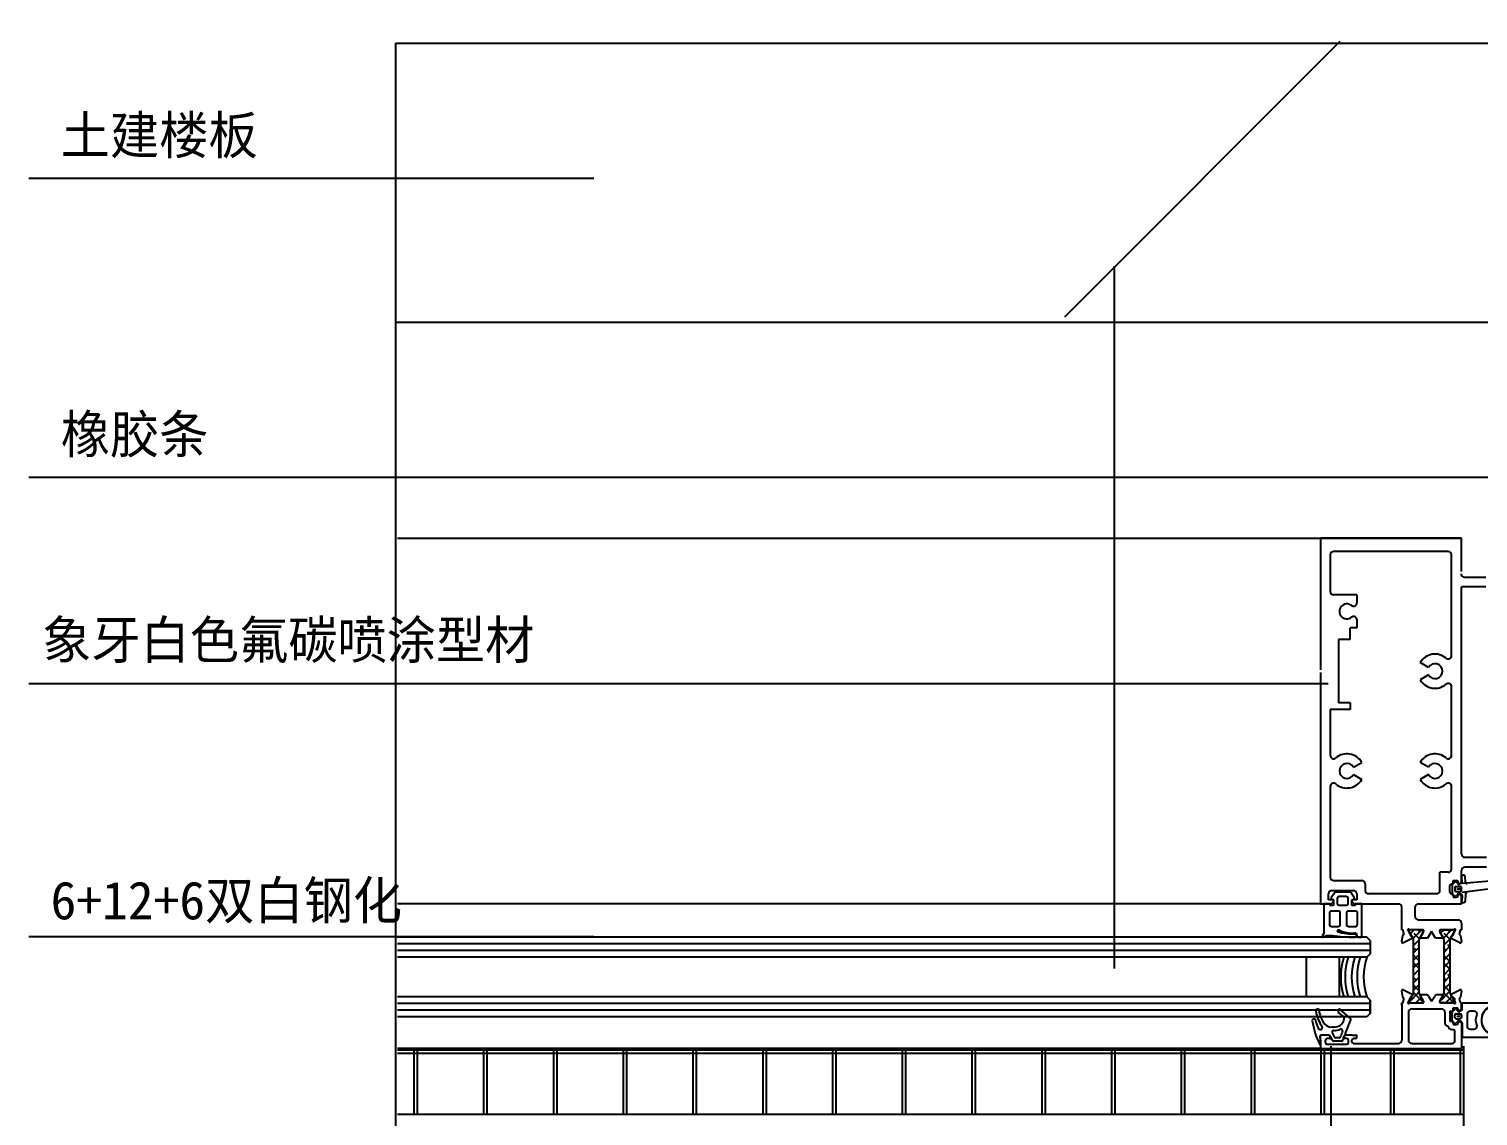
# Model space of a CAD drawing. Header units: metres. Extents: x 2568 to 3552, y 893 to 2293.
# Drawn here: x 2568.4 to 3004.6, y 1966.2 to 2293.3 of the extents above; entities that cross this region are included whole.
import ezdxf

# ---------------------------------------------------------------- set-up
doc = ezdxf.new("R2010")
doc.units = ezdxf.units.M
for name, color, linetype in [('1', 1, 'Continuous'), ('10', 1, 'Continuous'), ('3', 5, 'Continuous'), ('ASSI', 1, 'Continuous'), ('GOMMA', 3, 'Continuous'), ('GROSSA', 4, 'Continuous'), ('型材', 1, 'Continuous'), ('填充', 1, 'Continuous'), ('胶条', 6, 'Continuous'), ('隔热条', 3, 'Continuous')]:
    doc.layers.add(name, color=color, linetype=linetype)

# ---------------------------------------------------------------- blocks, each defined once
blk = doc.blocks.new('14')
blk.add_line((6720.41, -286.02), (6720.41, -284.07))
blk.add_arc((6735.07, -284.47), 0.5, 149.98, 175.34)
blk.add_arc((6735.07, -284.47), 0.5, 149.98, 175.34)
at = {"layer": '10'}
blk.add_line((6720.61, -290.11), (6720.61, -294.47), dxfattribs=at)
at = {"layer": '10', "color": 6}
blk.add_line((6730.28, -294.47), (6730.16, -294.47), dxfattribs=at)
at = {"layer": '3', "color": 6, "linetype": 'Continuous'}
for centre, radius, start, end in [((6728.28, -289.24), 3.61, 150.11, 209.89), ((6731.07, -289.27), 4.69, 126.04, 233.96), ((6730.73, -289.27), 4.34, 131.21, 228.86), ((6728.24, -284.72), 0.77, 275.95, 57.9), ((6731.97, -289.24), 2.7, 92.55, 267.45), ((6728.25, -293.82), 0.77, 302.1, 84.05)]:
    blk.add_arc(centre, radius, start, end, dxfattribs=at)
at = {"layer": 'GOMMA', "color": 6}
for p, q in [((6720.61, -286.02), (6720.61, -284.07)), ((6720.61, -284.07), (6728.64, -284.07)), ((6730.16, -285.07), (6727.87, -286)), ((6730.16, -283.94), (6730.16, -285.07)), ((6734.17, -283.94), (6730.16, -283.94)), ((6734.46, -284), (6734.17, -283.94)), ((6734.46, -284), (6734.17, -283.94)), ((6734.46, -284), (6734.46, -284)), ((6734.46, -284), (6734.46, -284)), ((6734.46, -284), (6734.46, -284)), ((6734.46, -284), (6734.46, -284)), ((6734.49, -286.02), (6734.58, -284.43)), ((6734.69, -287.71), (6734.69, -288.42)), ((6734.71, -286.38), (6735.31, -286.68)), ((6735.98, -286.23), (6736.19, -286.01)), ((6736.48, -285.89), (6736.56, -285.89)), ((6736.69, -288.42), (6736.69, -287.71)), ((6736.84, -286.01), (6737.37, -286.55)), ((6737.49, -289.3), (6737.49, -286.83)), ((6734.71, -289.76), (6735.31, -289.46)), ((6736.29, -288.82), (6735.09, -288.82)), ((6736.13, -288.07), (6735.13, -288.07)), ((6735.98, -289.91), (6736.19, -290.12)), ((6736.48, -290.24), (6736.56, -290.24)), ((6736.84, -290.12), (6737.37, -289.59)), ((6726.38, -294.47), (6720.61, -294.47)), ((6730.28, -294.47), (6734.49, -294.47))]:
    blk.add_line(p, q, dxfattribs=at)
at = {"layer": 'GOMMA'}
blk.add_line((6734.49, -290.11), (6734.49, -294.47), dxfattribs=at)
at = {"layer": 'GOMMA', "color": 6}
for points in [[(6725.14, -287.44, 0.41), (6724.24, -286.54), (6722.99, -286.54, 0.41), (6722.09, -287.44), (6722.09, -291.04, 0.41), (6722.99, -291.94), (6724.24, -291.94, 0.41), (6725.14, -291.04)], [(6731.85, -286.54), (6732.52, -286.54, -0.41), (6733.42, -287.44), (6733.42, -291.04, -0.41), (6732.52, -291.94), (6731.85, -291.94)]]:
    blk.add_lwpolyline(points, format="xyb", dxfattribs=at)
for points in [[(6728.66, -294.47), (6728.64, -294.47), (6726.38, -294.47)], [(6727.87, -292.54), (6730.16, -293.47), (6730.16, -294.47)]]:
    blk.add_lwpolyline(points, dxfattribs=at)
for centre, radius, start, end in [((6734.46, -284.2), 0.2, 352.16, 90), ((6734.89, -286.02), 0.4, 180, 243.43), ((6735.07, -284.47), 0.5, 149.98, 175.34), ((6735.09, -287.71), 0.4, 90, 180), ((6735.49, -286.22), 0.49, 248.5, 359.37), ((6736.48, -286.29), 0.4, 90, 135.38), ((6736.29, -287.71), 0.4, 0, 90), ((6736.56, -286.29), 0.4, 44.98, 90), ((6737.09, -286.83), 0.4, 0, 44.98), ((6734.89, -290.11), 0.4, 116.57, 180), ((6735.09, -288.42), 0.4, 180, 270), ((6735.49, -289.81), 0.4, 13.48, 116.57), ((6736.27, -289.63), 0.4, 193.48, 224.62), ((6736.48, -289.84), 0.4, 224.62, 270), ((6736.29, -288.42), 0.4, 270, 360), ((6736.56, -289.84), 0.4, 270, 315.02), ((6737.09, -289.3), 0.4, 315.02, 0)]:
    blk.add_arc(centre, radius, start, end, dxfattribs=at)
at = {"layer": '胶条'}
for p, q in [((6717.61, -289.3), (6717.61, -286.83)), ((6718.27, -286.01), (6717.73, -286.55)), ((6718.41, -288.42), (6718.41, -287.71)), ((6718.63, -285.89), (6718.55, -285.89)), ((6718.81, -287.31), (6720.01, -287.31)), ((6719.12, -286.23), (6718.91, -286.01)), ((6720.39, -286.38), (6719.79, -286.68)), ((6720.41, -287.71), (6720.41, -288.42)), ((6718.27, -290.12), (6717.73, -289.59)), ((6718.63, -290.24), (6718.55, -290.24)), ((6718.81, -288.82), (6720.01, -288.82)), ((6718.98, -288.07), (6719.98, -288.07)), ((6719.41, -287.91), (6719.41, -288.27)), ((6720.39, -289.76), (6719.79, -289.46))]:
    blk.add_line(p, q, dxfattribs=at)
for centre, start, end in [((6718.55, -286.29), 90, 135.02), ((6718.81, -287.71), 90, 180), ((6718.63, -286.29), 44.62, 90), ((6719.61, -286.32), 193.48, 296.57), ((6720.01, -287.71), 360, 90), ((6720.21, -286.02), 296.57, 0), ((6718.01, -289.3), 180, 224.98), ((6718.55, -289.84), 224.98, 270), ((6718.81, -288.42), 180, 270), ((6718.63, -289.84), 270, 315.38), ((6719.61, -289.81), 63.43, 166.52), ((6720.01, -288.42), 270, 360), ((6720.21, -290.11), 360, 63.43)]:
    blk.add_arc(centre, 0.4, start, end, dxfattribs=at)

msp = doc.modelspace()

# ---------------------------------------------------------------- hatches: boundary and pattern name
at = {"layer": '填充'}
h = msp.add_hatch(dxfattribs=at)
h.set_pattern_fill('AR-CONC', scale=10)
h.paths.add_polyline_path([(2681.32, 2293.27), (2680.22, 2209.33), (3006.38, 2205.06), (3006.38, 2289.01)])
h = msp.add_hatch(dxfattribs=at)
h.set_pattern_fill('ANSI31', scale=150)
h.paths.add_polyline_path([(2681.32, 2293.27), (2680.22, 2209.33), (3006.38, 2205.06), (3006.38, 2289.01)])
at = {"layer": '隔热条'}
h = msp.add_hatch(dxfattribs=at)
h.set_pattern_fill('ANSI38', scale=0.5)
h.paths.add_polyline_path([(2988.08, 2001.01), (2988.08, 2000.65, -0.41), (2987.68, 2000.25), (2984.28, 2000.25, -0.41), (2983.88, 2000.65), (2983.88, 2001.01), (2984.58, 2002.23), (2984.65, 2002.23, 0.58), (2984.81, 2002.54), (2984.78, 2002.58), (2984.92, 2002.81, 0.13), (2985.08, 2003.41), (2985.08, 2019.09, 0.13), (2984.92, 2019.69), (2984.78, 2019.92), (2984.81, 2019.96, 0.58), (2984.65, 2020.27), (2984.58, 2020.27), (2983.88, 2021.49), (2983.88, 2021.85, -0.41), (2984.27, 2022.25), (2987.69, 2022.25, -0.41), (2988.08, 2021.85), (2988.08, 2021.49), (2987.52, 2020.53), (2987.24, 2020.05, 0.09), (2987.21, 2019.99), (2987.04, 2019.69, 0.13), (2986.88, 2019.09), (2986.88, 2003.41, 0.13), (2987.04, 2002.81), (2987.21, 2002.51, 0.09), (2987.24, 2002.44), (2987.52, 2001.96)])
h = msp.add_hatch(dxfattribs=at)
h.set_pattern_fill('ANSI38', scale=0.5)
h.paths.add_polyline_path([(2994.32, 2019.09, 0.13), (2994.16, 2019.69), (2993.99, 2019.99, 0.09), (2993.96, 2020.05), (2993.67, 2020.53), (2993.12, 2021.49), (2993.12, 2021.85, -0.41), (2993.51, 2022.25), (2996.93, 2022.25, -0.41), (2997.32, 2021.85), (2997.32, 2021.49), (2996.62, 2020.27), (2996.55, 2020.27, 0.58), (2996.39, 2019.96), (2996.41, 2019.92), (2996.28, 2019.69, 0.13), (2996.12, 2019.09), (2996.12, 2003.41, 0.13), (2996.28, 2002.81), (2996.41, 2002.58), (2996.39, 2002.54, 0.58), (2996.55, 2002.23), (2996.62, 2002.23), (2997.32, 2001.01), (2997.32, 2000.65, -0.41), (2996.92, 2000.25), (2993.52, 2000.25, -0.41), (2993.12, 2000.65), (2993.12, 2001.01), (2993.67, 2001.96), (2993.96, 2002.44, 0.09), (2993.99, 2002.51), (2994.16, 2002.81, 0.13), (2994.32, 2003.41)])

# ---------------------------------------------------------------- linework, layer by layer
for p, q in [((2957.1, 2140.05), (2957.1, 2100.45)), ((2999.6, 2140.05), (2957.1, 2140.05)), ((2999.6, 2130.05), (2999.6, 2140.05)), ((2960.1, 2135.05), (2960.1, 2124.05)), ((2995.6, 2136.05), (2961.1, 2136.05)), ((2996.6, 2104.72), (2996.6, 2135.05)), ((2999.6, 2045.05), (2999.6, 2125.39)), ((3006.95, 2125.39), (2999.6, 2125.39)), ((3000.45, 2128.39), (3006.95, 2128.39)), ((2968.1, 2123.05), (2961.1, 2123.05)), ((2968.1, 2123.05), (2968.1, 2120.61)), ((2968.1, 2113.05), (2966.1, 2113.05)), ((2966.1, 2109.55), (2966.1, 2113.05)), ((2968.1, 2115.49), (2968.1, 2113.05)), ((2966.1, 2109.55), (2962.6, 2109.55)), ((2962.6, 2109.55), (2962.6, 2090.55)), ((2989.65, 2101.17), (2987.14, 2102.62)), ((2957.1, 2099.65), (2957.1, 2030.05)), ((2989.65, 2098.92), (2987.14, 2097.47)), ((2996.6, 2074.72), (2996.6, 2095.38)), ((2966.1, 2090.55), (2962.6, 2090.55)), ((2966.1, 2090.55), (2966.1, 2088.55)), ((2966.1, 2088.55), (2960.1, 2088.55)), ((2960.1, 2088.55), (2960.1, 2074.72)), ((2967.05, 2071.17), (2969.56, 2072.62)), ((2989.65, 2071.17), (2987.14, 2072.62)), ((2967.05, 2068.92), (2969.56, 2067.47)), ((2989.65, 2068.92), (2987.14, 2067.47)), ((2960.1, 2065.38), (2960.1, 2038.05)), ((2996.6, 2040.55), (2996.6, 2065.38)), ((3000.6, 2044.05), (3007.1, 2044.05)), ((2961.1, 2037.05), (2969.6, 2037.05)), ((2993.1, 2034.05), (2993.1, 2039.55)), ((2995.6, 2039.55), (2993.1, 2039.55)), ((2997.1, 2036.55), (2997.1, 2037.05)), ((2997.1, 2037.05), (2998.1, 2037.05)), ((2999.6, 2036.67), (2999.6, 2040.05)), ((2999.6, 2036.67), (2999.6, 2040.05)), ((3007.1, 2041.05), (3000.6, 2041.05)), ((2959.6, 2031.25), (2959.6, 2033.05)), ((2960.6, 2034.05), (2967.1, 2034.05)), ((2968.1, 2033.05), (2968.1, 2031.25)), ((2970.6, 2036.05), (2970.6, 2034.05)), ((2992.1, 2033.05), (2971.6, 2033.05)), ((2996.1, 2033.55), (2996.1, 2035.55)), ((2996.6, 2036.05), (2996.6, 2036.05)), ((2996.6, 2033.05), (2996.6, 2033.05)), ((2998.6, 2036.29), (2998.6, 2036.55)), ((2998.6, 2032.8), (2998.6, 2032.55)), ((2999.49, 2036.42), (2998.89, 2036.12)), ((2999.49, 2032.68), (2998.89, 2032.98)), ((2999.58, 2036.24), (2998.98, 2035.94)), ((2957.1, 2030.05), (2679.34, 2030.05)), ((2957.1, 2030.05), (2960.4, 2030.05)), ((2960.1, 2030.05), (2958.1, 2030.05)), ((2961.1, 2031.25), (2959.6, 2031.25)), ((2960.4, 2030.05), (2961.1, 2030.75)), ((2968.1, 2031.25), (2966.6, 2031.25)), ((2966.6, 2030.75), (2967.3, 2030.05)), ((2967.3, 2030.05), (2980.6, 2030.05)), ((2981.6, 2022.25), (2981.6, 2029.05)), ((2985.6, 2026.25), (2985.6, 2029.04)), ((2986.6, 2030.04), (2999.6, 2030.05)), ((2997.1, 2032.55), (2997.1, 2032.05)), ((2997.1, 2032.05), (2998.1, 2032.05)), ((2999.6, 2030.05), (2999.6, 2032.55)), ((2999.6, 2032.5), (2999.6, 2030.96)), ((2999.6, 2032.5), (2999.6, 2030.05)), ((2986.6, 2025.25), (2998.6, 2025.25)), ((2971.1, 2020.05), (2679.34, 2020.05)), ((2972.1, 2019.05), (2971.1, 2020.05)), ((2981.77, 2022.25), (2981.6, 2022.25)), ((2999.43, 2022.25), (2999.6, 2022.25)), ((2972.1, 2018.05), (2679.34, 2018.05)), ((2972.1, 2016.05), (2679.34, 2016.05)), ((2972.1, 2019.05), (2972.1, 2015.05)), ((2971.1, 2014.05), (2679.34, 2014.05)), ((2952.78, 2014.05), (2952.78, 2002.05)), ((2962.78, 2014.05), (2962.78, 2002.05)), ((2972.1, 2015.05), (2971.1, 2014.05)), ((2971.1, 2002.05), (2679.34, 2002.05)), ((2972.1, 2000.05), (2679.34, 2000.05)), ((2972.1, 1998.05), (2679.34, 1998.05)), ((2972.1, 2001.05), (2971.1, 2002.05)), ((2972.1, 2001.05), (2972.1, 1997.05)), ((2972.1, 1997.05), (2972.1, 2001.05)), ((2981.6, 2000.25), (2981.6, 1989.05)), ((2981.77, 2000.25), (2981.6, 2000.25)), ((2981.6, 1999.45), (2981.6, 2000.25)), ((2996.6, 2000.25), (2996.75, 2000.25)), ((2997.1, 1998.75), (2998.1, 1998.75)), ((2997.1, 1998.25), (2997.1, 1998.75)), ((2997.6, 2001.1), (2997.6, 2001.1)), ((2998.6, 1997.99), (2998.6, 1998.25)), ((2999.49, 1998.12), (2998.89, 1997.82)), ((2999.43, 2000.25), (2999.6, 2000.25)), ((2971.1, 1996.05), (2679.34, 1996.05)), ((2972.1, 1997.05), (2971.1, 1996.05)), ((2972.1, 1997.05), (2971.1, 1996.05)), ((2983.6, 1997.45), (2983.6, 1989.05)), ((2994.6, 1997.45), (2994.6, 1994.25)), ((2996.1, 1997.75), (2996.1, 1994.75)), ((2996.1, 1997.75), (2996.6, 1997.75)), ((2996.1, 1994.75), (2996.6, 1994.75)), ((2997.1, 1994.25), (2997.1, 1993.75)), ((2997.1, 1993.75), (2998.1, 1993.75)), ((2998.6, 1994.5), (2998.6, 1994.25)), ((2999.49, 1994.38), (2998.89, 1994.68)), ((2999.6, 1994.2), (2999.6, 1986.55)), ((2957.1, 1989.16), (2957.1, 1990.3)), ((2957.1, 1989.16), (2957.1, 1990.3)), ((2957.1, 1989.16), (2957.1, 1986.55)), ((2957.1, 1989.16), (2957.1, 1987.05)), ((2959.5, 1990.5), (2957.3, 1990.5)), ((2959.5, 1990.5), (2957.3, 1990.5)), ((2959.9, 1989.5), (2959.1, 1989.5)), ((2960.1, 1989.7), (2960.1, 1989.9)), ((2964.1, 1989.7), (2964.1, 1989.9)), ((2964.1, 1989.7), (2964.1, 1989.9)), ((2965.1, 1989.5), (2964.3, 1989.5)), ((2966.59, 1990.5), (2964.7, 1990.5)), ((2966.59, 1990.5), (2967.9, 1990.5)), ((2967.6, 1989.5), (2967.1, 1989.5)), ((2968.1, 1990), (2968.1, 1990.3)), ((2996.6, 1992.25), (2996.75, 1992.25)), ((2997.6, 1988.9), (2997.6, 1991.4)), ((2997.6, 1991.4), (2997.6, 1991.4)), ((2957.1, 1986.55), (2679.34, 1986.55)), ((2684.33, 1966.72), (2684.33, 1985.72)), ((2685.33, 1966.72), (2685.33, 1985.72)), ((2705.33, 1966.72), (2705.33, 1985.72)), ((2706.33, 1966.72), (2706.33, 1985.72)), ((2726.33, 1966.72), (2726.33, 1985.72)), ((2727.33, 1966.72), (2727.33, 1985.72)), ((2747.33, 1966.72), (2747.33, 1985.72)), ((2748.33, 1966.72), (2748.33, 1985.72)), ((2768.33, 1966.72), (2768.33, 1985.72)), ((2769.33, 1966.72), (2769.33, 1985.72)), ((2789.33, 1966.72), (2789.33, 1985.72)), ((2790.33, 1966.72), (2790.33, 1985.72)), ((2810.33, 1966.72), (2810.33, 1985.72)), ((2811.33, 1966.72), (2811.33, 1985.72)), ((2831.33, 1966.72), (2831.33, 1985.72)), ((2832.33, 1966.72), (2832.33, 1985.72)), ((2852.33, 1966.72), (2852.33, 1985.72)), ((2853.33, 1966.72), (2853.33, 1985.72)), ((2873.33, 1966.72), (2873.33, 1985.72)), ((2874.33, 1966.72), (2874.33, 1985.72)), ((2894.33, 1966.72), (2894.33, 1985.72)), ((2895.33, 1966.72), (2895.33, 1985.72)), ((2915.33, 1966.72), (2915.33, 1985.72)), ((2916.33, 1966.72), (2916.33, 1985.72)), ((2936.33, 1966.72), (2936.33, 1985.72)), ((2937.33, 1966.72), (2937.33, 1985.72)), ((2957.1, 1986.55), (2999.6, 1986.55)), ((2957.33, 1966.72), (2957.33, 1985.72)), ((2958.33, 1966.72), (2958.33, 1985.72)), ((2958.6, 1988.3), (2958.6, 1989)), ((2959.1, 1987.8), (2965.1, 1987.8)), ((2960.33, 1690.72), (2960.33, 1987.22)), ((2965.6, 1988.3), (2965.6, 1989)), ((2966.6, 1988.55), (2966.6, 1989)), ((2967.1, 1988.05), (2980.6, 1988.05)), ((2978.33, 1966.72), (2978.33, 1985.72)), ((2979.33, 1966.72), (2979.33, 1985.72)), ((2984.6, 1988.05), (2996.75, 1988.05)), ((2997.6, 1988.9), (2997.6, 1988.9)), ((2999.33, 1966.72), (2999.33, 1985.72)), ((3000.33, 1690.72), (3000.33, 1987.22))]:
    msp.add_line(p, q)
msp.add_lwpolyline([(2996.12, 2003.41, 0.13), (2996.28, 2002.81), (2997.32, 2001.01), (2997.32, 2000.65, -0.41), (2996.92, 2000.25), (2993.52, 2000.25, -0.41), (2993.12, 2000.65), (2993.12, 2001.01), (2994.16, 2002.81, 0.13), (2994.32, 2003.41), (2994.32, 2019.09, 0.13), (2994.16, 2019.69), (2993.12, 2021.49), (2993.12, 2021.85, -0.41), (2993.52, 2022.25), (2996.92, 2022.25, -0.41), (2997.32, 2021.85), (2997.32, 2021.49), (2996.28, 2019.69, 0.13), (2996.12, 2019.09)], format="xyb", close=True)
for centre, radius, start, end in [((2961.1, 2135.05), 1, 90, 180), ((2995.6, 2135.05), 1, 0, 90), ((2995.6, 2135.05), 1, 0, 90), ((3000.45, 2129.39), 1, 180, 270), ((2961.1, 2124.05), 1, 180, 270), ((2965.1, 2118.05), 2.25, 52.02, 307.98), ((2967.1, 2120.61), 1, 232.02, 0), ((2967.1, 2115.49), 1, 0, 127.98), ((2991.6, 2100.05), 5.15, 49.43, 150), ((2995.6, 2104.72), 1, 229.43, 0), ((2991.6, 2100.05), 2.25, 210, 150), ((2991.6, 2100.05), 5.15, 210, 310.57), ((2995.6, 2095.38), 1, 0, 130.57), ((2961.1, 2074.72), 1, 180, 310.57), ((2965.1, 2070.05), 5.15, 30, 130.57), ((2965.1, 2070.05), 2.25, 30, 330), ((2991.6, 2070.05), 5.15, 49.43, 150), ((2991.6, 2070.05), 2.25, 210, 150), ((2995.6, 2074.72), 1, 229.43, 0), ((2961.1, 2065.38), 1, 49.43, 180), ((2965.1, 2070.05), 5.15, 229.43, 330), ((2991.6, 2070.05), 5.15, 210, 310.57), ((2995.6, 2065.38), 1, 0, 130.57), ((3000.6, 2045.05), 1, 180, 270), ((2961.1, 2038.05), 1, 180, 270), ((2969.6, 2036.05), 1, 0, 90), ((2995.6, 2040.55), 1, 270, 0), ((2998.1, 2036.55), 0.5, 0, 90), ((3000.6, 2040.05), 1, 90, 180), ((2999.22, 2038.14), 0.5, 4.66, 30.02), ((2960.6, 2033.05), 1, 90, 180), ((2967.1, 2033.05), 1, 0, 90), ((2971.6, 2034.05), 1, 180, 270), ((2992.1, 2034.05), 1, 270, 0), ((2996.6, 2035.55), 0.5, 90, 180), ((2996.6, 2033.55), 0.5, 180, 270), ((2996.6, 2036.55), 0.5, 270, 0), ((2996.6, 2032.55), 0.5, 0, 90), ((2997.2, 2033.31), 0.4, 180, 224.98), ((2998.02, 2032.99), 0.4, 315.38, 346.52), ((2998.8, 2036.29), 0.4, 193.48, 296.57), ((2998.8, 2036.29), 0.2, 180, 296.57), ((2998.8, 2032.8), 0.2, 63.43, 180), ((2999.4, 2036.59), 0.2, 296.57, 0), ((2999.4, 2032.5), 0.2, 0, 63.43), ((2980.6, 2029.05), 1, 0, 90), ((2986.6, 2029.04), 1, 90.03, 180), ((2998.1, 2032.55), 0.5, 270, 0), ((2999.22, 2030.95), 0.5, 329.98, 355.34), ((2986.6, 2026.25), 1, 180, 270), ((2998.6, 2024.25), 1, 0, 90), ((2982.1, 2008.05), 18.87, 161.46, 198.54), ((2983.41, 2008.05), 18.87, 161.46, 198.54), ((2985.38, 2008.05), 18.87, 161.46, 198.54), ((2987.02, 2008.05), 18.87, 161.46, 198.54), ((2988.99, 2008.05), 18.87, 161.46, 198.54), ((2984.6, 1997.45), 1, 90, 180), ((2996.6, 1998.25), 0.5, 270, 0), ((2996.6, 1998.25), 0.5, 270, 0), ((2996.75, 2001.1), 0.85, 0, 90), ((2996.75, 2001.1), 0.85, 270, 360), ((2998.1, 1998.25), 0.5, 0, 90), ((2998.8, 1997.99), 0.2, 180, 296.57), ((2999.4, 1998.29), 0.2, 296.57, 0), ((2995.6, 1994.25), 1, 180, 270), ((2996.6, 1994.25), 0.5, 0, 90), ((2998.1, 1994.25), 0.5, 270, 0), ((2998.8, 1994.5), 0.2, 63.43, 180), ((2998.8, 1994.5), 0.2, 63.43, 180), ((2999.4, 1994.2), 0.2, 0, 63.43), ((2957.3, 1990.3), 0.2, 90, 180), ((2957.3, 1990.3), 0.2, 90, 180), ((2959.1, 1989), 0.5, 90, 180), ((2959.5, 1989.9), 0.6, 360, 90), ((2959.9, 1989.7), 0.2, 270, 360), ((2964.7, 1989.9), 0.6, 90, 180), ((2964.7, 1989.9), 0.6, 90, 180), ((2964.3, 1989.7), 0.2, 180, 270), ((2965.1, 1989), 0.5, 0, 90), ((2967.1, 1989), 0.5, 90, 180), ((2967.6, 1990), 0.5, 270, 0), ((2967.9, 1990.3), 0.2, 0, 90), ((2980.6, 1989.05), 1, 270, 0), ((2984.6, 1989.05), 1, 180, 270), ((2996.6, 1993.25), 1, 180, 270), ((2996.75, 1991.4), 0.85, 0, 90), ((2959.1, 1988.3), 0.5, 180, 270), ((2965.1, 1988.3), 0.5, 270, 0), ((2967.1, 1988.55), 0.5, 180, 270), ((2996.75, 1988.9), 0.85, 270, 0)]:
    msp.add_arc(centre, radius, start, end)
at = {"layer": '1'}
for p, q in [((2678.74, 2288.99), (2678.74, 1540.05)), ((2678.74, 2288.99), (3387.32, 2288.99)), ((2678.74, 2205.05), (3387.32, 2205.05)), ((2679.34, 2140.05), (2999.6, 2140.05)), ((2999.6, 2030.05), (2999.6, 2032.5)), ((3000.33, 1986.07), (2679.34, 1986.07)), ((3000.33, 1985.07), (2679.34, 1985.07)), ((3000.33, 1966.72), (2679.34, 1966.72))]:
    msp.add_line(p, q, dxfattribs=at)
msp.add_arc((2993.6, 1997.45), 1, 0, 90, dxfattribs=at)
at = {"layer": '10'}
for p, q in [((2738.42, 2248.29), (2568.37, 2248.29)), ((3021.6, 2158.29), (2568.37, 2158.29)), ((2959.41, 2096.2), (2568.37, 2096.2)), ((2738.42, 2020.15), (2568.37, 2020.15))]:
    msp.add_line(p, q, dxfattribs=at)
at = {"layer": 'ASSI'}
msp.add_line((2895.16, 2010.57, -0.7), (2895.16, 2221.87, -0.7), dxfattribs=at)
at = {"layer": 'GOMMA'}
for p, q in [((2960.1, 2029.56), (2960.1, 2030.05)), ((2960.57, 2031.39), (2961.1, 2031.25)), ((2966.6, 2031.25), (2967.13, 2031.39)), ((2966.6, 2029.56), (2966.6, 2031.25)), ((2967.6, 2029.56), (2966.6, 2029.56)), ((2967.6, 2030.05), (2967.6, 2029.56)), ((2969.6, 2030.05), (2967.6, 2030.05))]:
    msp.add_line(p, q, dxfattribs=at)
for centre, radius, start, end in [((2966.03, 2033.25), 0.3, 34.81, 90), ((2960.75, 2031.75), 0.4, 153.86, 243.44), ((2966.95, 2031.75), 0.4, 296.56, 26.14)]:
    msp.add_arc(centre, radius, start, end, dxfattribs=at)
at = {"layer": 'GROSSA'}
for p, q in [((2961.1, 2030.75), (2961.1, 2031.25)), ((2966.6, 2031.25), (2966.6, 2030.75))]:
    msp.add_line(p, q, dxfattribs=at)
at = {"layer": '型材'}
for p, q in [((2999.6, 2024.25), (2999.6, 2022.25)), ((2981.66, 2018.59), (2981.91, 2020.5)), ((2982.27, 2021.08), (2982.06, 2022.01)), ((2983.42, 2022.09), (2984.31, 2020.38)), ((2987.9, 2022.25), (2983.88, 2022.25)), ((2984.47, 2020.27), (2984.65, 2020.27)), ((2984.81, 2019.96), (2984.51, 2019.49)), ((2987.24, 2020.05), (2988.16, 2021.58)), ((2989.39, 2019.75), (2987.41, 2019.75)), ((2988.2, 2021.73), (2988.2, 2021.95)), ((2990.6, 2021.75), (2989.39, 2019.75)), ((2991.81, 2019.75), (2990.6, 2021.75)), ((2993.79, 2019.75), (2991.81, 2019.75)), ((2993, 2021.95), (2993, 2021.73)), ((2993.04, 2021.58), (2993.96, 2020.05)), ((2997.32, 2022.25), (2993.3, 2022.25)), ((2996.69, 2019.49), (2996.39, 2019.96)), ((2996.55, 2020.27), (2996.72, 2020.27)), ((2996.89, 2020.38), (2997.78, 2022.09)), ((2999.14, 2022.01), (2998.93, 2021.08)), ((2999.29, 2020.5), (2999.54, 2018.59)), ((2984.51, 2019.49), (2982.08, 2018.28)), ((2999.12, 2018.28), (2996.69, 2019.49)), ((2981.91, 2002), (2981.66, 2003.91)), ((2982.08, 2004.22), (2984.51, 2003.01)), ((2984.65, 2002.23), (2984.47, 2002.22)), ((2984.51, 2003.01), (2984.81, 2002.54)), ((2988.16, 2000.92), (2987.24, 2002.44)), ((2987.41, 2002.75), (2988.82, 2002.75)), ((2989.68, 2002.26), (2990.6, 2000.74)), ((2990.6, 2000.74), (2991.52, 2002.26)), ((2992.37, 2002.75), (2993.79, 2002.75)), ((2993.96, 2002.44), (2993.04, 2000.92)), ((2996.39, 2002.54), (2996.69, 2003.01)), ((2996.72, 2002.22), (2996.55, 2002.23)), ((2996.69, 2003.01), (2999.12, 2004.22)), ((2999.54, 2003.91), (2999.29, 2002)), ((2982.06, 2000.48), (2982.27, 2001.42)), ((2984.31, 2002.11), (2983.42, 2000.41)), ((2983.88, 2000.25), (2987.9, 2000.25)), ((2984.6, 1998.45), (2993.6, 1998.45)), ((2988.2, 2000.55), (2988.2, 2000.76)), ((2993, 2000.76), (2993, 2000.55)), ((2993.3, 2000.25), (2997.32, 2000.25)), ((2997.78, 2000.41), (2996.89, 2002.11)), ((2998.93, 2001.42), (2999.14, 2000.48))]:
    msp.add_line(p, q, dxfattribs=at)
for centre, radius, start, end in [((2981.77, 2021.95), 0.3, 12.48, 90), ((2982.21, 2020.46), 0.3, 112.92, 172.48), ((2981.97, 2021.01), 0.3, 292.92, 12.48), ((2983.63, 2022.21), 0.25, 8, 209.91), ((2984.48, 2020.47), 0.2, 207.48, 267.48), ((2984.64, 2020.07), 0.2, 327.48, 87.48), ((2987.41, 2019.95), 0.2, 148.92, 270), ((2987.9, 2021.95), 0.3, 0, 90), ((2987.9, 2021.73), 0.3, 328.92, 0), ((2993.3, 2021.95), 0.3, 90, 180), ((2993.3, 2021.73), 0.3, 180, 211.08), ((2993.79, 2019.95), 0.2, 269.98, 31.01), ((2996.56, 2020.07), 0.2, 92.52, 212.52), ((2996.71, 2020.47), 0.2, 272.52, 332.52), ((2997.56, 2022.21), 0.25, 330.09, 172), ((2999.22, 2021.01), 0.3, 167.52, 247.08), ((2998.99, 2020.46), 0.3, 7.52, 67.08), ((2999.43, 2021.95), 0.3, 90, 167.52), ((2981.95, 2018.55), 0.3, 172.48, 294.74), ((2999.24, 2018.55), 0.3, 245.26, 7.52), ((2981.95, 2003.94), 0.3, 65.26, 187.52), ((2984.48, 2002.02), 0.2, 92.52, 152.52), ((2984.64, 2002.43), 0.2, 272.52, 32.52), ((2987.41, 2002.55), 0.2, 90, 211.08), ((2988.82, 2001.75), 1, 31.08, 90), ((2992.37, 2001.75), 1, 90, 148.92), ((2993.79, 2002.55), 0.2, 328.92, 90), ((2996.56, 2002.43), 0.2, 147.48, 267.48), ((2996.71, 2002.02), 0.2, 27.48, 87.48), ((2999.24, 2003.94), 0.3, 352.48, 114.74), ((2981.77, 2000.55), 0.3, 270, 347.52), ((2982.21, 2002.04), 0.3, 187.52, 247.08), ((2981.97, 2001.48), 0.3, 347.52, 67.08), ((2983.63, 2000.28), 0.25, 150.09, 352), ((2987.9, 2000.55), 0.3, 270, 360), ((2987.9, 2000.76), 0.3, 360, 31.08), ((2993.3, 2000.76), 0.3, 148.92, 180), ((2993.3, 2000.55), 0.3, 180, 270), ((2997.56, 2000.28), 0.25, 188, 29.91), ((2999.22, 2001.48), 0.3, 112.92, 192.48), ((2998.99, 2002.04), 0.3, 292.92, 352.48), ((2999.43, 2000.55), 0.3, 192.48, 270)]:
    msp.add_arc(centre, radius, start, end, dxfattribs=at)
at = {"layer": '胶条'}
for p, q in [((2999.8, 2036.59), (2999.72, 2038.18)), ((2999.83, 2038.61), (3000.12, 2038.67)), ((2999.83, 2038.61), (2999.83, 2038.61)), ((2999.83, 2038.61), (2999.83, 2038.61)), ((3009.25, 2037.01), (2999.94, 2036.22)), ((3000.76, 2036.62), (3000.72, 2038.22)), ((2961.41, 2033.4), (2960.39, 2031.93)), ((2966.03, 2033.55), (2961.67, 2033.55)), ((2967.31, 2031.93), (2966.27, 2033.42)), ((2996.8, 2035.78), (2996.8, 2033.31)), ((2997.45, 2036.6), (2996.92, 2036.07)), ((2997.45, 2032.49), (2996.92, 2033.03)), ((2997.6, 2034.9), (2997.6, 2034.19)), ((2997.81, 2036.72), (2997.73, 2036.72)), ((2998, 2035.3), (2999.2, 2035.3)), ((2998, 2033.79), (2999.2, 2033.79)), ((2998.31, 2036.39), (2998.1, 2036.6)), ((2998.31, 2032.71), (2998.1, 2032.49)), ((2998.16, 2034.55), (2999.16, 2034.55)), ((2998.6, 2034.39), (2998.6, 2034.75)), ((2999.58, 2032.86), (2998.98, 2033.16)), ((2999.6, 2034.19), (2999.6, 2034.9)), ((2999.8, 2033.54), (3012.36, 2035.2)), ((3000.77, 2032.98), (3000.72, 2030.87)), ((2958.1, 2030.05), (2958.1, 2021.18)), ((2961.1, 2029.56), (2960.1, 2029.56)), ((2961.1, 2031.25), (2961.1, 2029.56)), ((2969.6, 2020.35), (2969.6, 2030.05)), ((2997.81, 2032.37), (2997.73, 2032.37)), ((2999.8, 2032.5), (2999.72, 2030.91)), ((2999.83, 2030.48), (3000.12, 2030.42)), ((2999.83, 2030.48), (2999.83, 2030.48)), ((2999.83, 2030.48), (2999.83, 2030.48)), ((2958.1, 2021.18), (2957.62, 2020.35)), ((2957.88, 2020.06), (2958.99, 2020.55)), ((2958.99, 2020.55), (2960.61, 2020.55)), ((2968.1, 2020.65), (2968.1, 2020.35)), ((2968.4, 2020.05), (2969.3, 2020.05)), ((2962.68, 1998.23), (2962.55, 1998.08)), ((2966.09, 1995.7), (2963.11, 1998.26)), ((2963.93, 1996.24), (2962.61, 1997.37)), ((2998.31, 1994.41), (2998.1, 1994.19)), ((2956.94, 1990.06), (2957.17, 1988.08)), ((2959.71, 1990.46), (2957.44, 1990.56)), ((2959.81, 1990.46), (2959.71, 1990.46)), ((2959.99, 1990.35), (2960.65, 1989.03)), ((2961.33, 1992.96), (2960.56, 1992.96)), ((2960.66, 1991.24), (2961.27, 1990.03)), ((2962.72, 1989.75), (2961.72, 1989.75)), ((2963.44, 1988.75), (2961.1, 1988.75))]:
    msp.add_line(p, q, dxfattribs=at)
for points in [[(2962.8, 2029.55, -0.41), (2962.3, 2030.05), (2962.3, 2031.75, -0.38), (2962.8, 2032.35), (2964.9, 2032.35, -0.38), (2965.4, 2031.75), (2965.4, 2030.05, -0.41), (2964.9, 2029.55)], [(2960.41, 2023.16, -0.41), (2959.91, 2023.66), (2959.91, 2027.4, -0.38), (2960.41, 2028), (2962.51, 2028, -0.38), (2963.01, 2027.4), (2963.01, 2023.66, -0.41), (2962.51, 2023.16)], [(2965.57, 2023.16, -0.41), (2965.07, 2023.66), (2965.07, 2027.4, -0.38), (2965.57, 2028), (2967.67, 2028, -0.38), (2968.17, 2027.4), (2968.17, 2023.66, -0.41), (2967.67, 2023.16)]]:
    msp.add_lwpolyline(points, format="xyb", close=True, dxfattribs=at)
for centre, radius, start, end in [((2999.83, 2038.41), 0.2, 90, 187.84), ((3000.22, 2038.18), 0.5, 4.66, 101.54), ((2961.67, 2033.25), 0.3, 90, 150), ((2997.2, 2035.78), 0.4, 135.02, 180), ((2997.73, 2036.32), 0.4, 90, 135.02), ((2998, 2034.9), 0.4, 90, 180), ((2998, 2034.19), 0.4, 180, 270), ((2997.81, 2036.32), 0.4, 44.62, 90), ((2998.02, 2036.11), 0.4, 13.48, 44.62), ((2998.8, 2032.8), 0.4, 63.43, 166.52), ((2999.2, 2034.9), 0.4, 0, 90), ((2999.2, 2034.19), 0.4, 270, 0), ((2999.4, 2036.59), 0.4, 296.57, 0), ((2999.4, 2032.5), 0.4, 0, 63.43), ((3001.26, 2036.64), 0.5, 181.55, 275.59), ((3001.27, 2032.96), 0.5, 98.29, 178.45), ((2997.73, 2032.77), 0.4, 224.98, 270), ((2997.81, 2032.77), 0.4, 270, 315.38), ((2999.83, 2030.68), 0.2, 172.16, 270), ((3000.22, 2030.91), 0.5, 258.46, 355.34), ((2957.8, 2020.25), 0.2, 150.53, 293.48), ((2966.96, 2059.93), 39.89, 260.83, 270.87), ((2962.39, 2021.88), 0.2, 141.62, 252), ((2962.62, 2021.69), 0.5, 57.09, 141.62), ((2966.6, 2034.7), 13.69, 251.81, 274.15), ((2966.85, 2030.48), 9.26, 244.68, 274.01), ((2967.5, 2020.65), 0.6, 0, 90), ((2967.58, 2020.54), 0.5, 267.83, 89.13), ((2968.4, 2020.35), 0.3, 180, 270), ((2969.3, 2020.35), 0.3, 270, 0), ((2956.21, 1997.96), 0.5, 8.14, 188.14), ((2966.24, 1999.39), 10.63, 188.14, 213.69), ((2966.24, 1999.39), 9.63, 188.14, 211.19), ((2962.93, 1997.75), 0.5, 139.4, 229.4), ((2962.91, 1998.04), 0.3, 49.4, 139.4), ((2997.2, 1997.48), 0.4, 135.02, 180), ((2998.02, 1997.81), 0.4, 13.48, 44.62), ((2955.14, 1994.96), 0.5, 8.14, 188.14), ((2979.78, 1998.89), 25.45, 189.05, 205.42), ((2965.39, 1997.09), 9.97, 191.28, 205.7), ((2957.05, 1992.92), 0.67, 192.88, 59.64), ((2960.56, 1995.96), 3, 211.19, 270), ((2961.33, 1995.96), 3, 270, 343.46), ((3021.04, 1970.68), 60.02, 155.97, 162.13), ((2963.28, 1995.48), 1, 343.74, 49.4), ((2943.34, 2001.3), 21.77, 343.46, 343.74), ((2965.77, 1995.32), 0.5, 335.97, 49.4), ((2957.44, 1990.06), 0.5, 90, 180), ((2959.81, 1990.26), 0.2, 26.57, 90), ((2961.11, 1991.47), 0.5, 87.15, 206.57), ((2961.33, 1995.96), 4, 267.15, 296.02), ((2961.72, 1990.25), 0.5, 206.57, 270), ((2962.72, 1990.25), 0.5, 270, 341.45), ((2963.31, 1991.92), 0.5, 339.8, 116.02), ((3021.04, 1970.68), 61.02, 159.8, 161.45), ((2963.44, 1989.25), 0.5, 270, 342.13), ((2956.97, 1988.06), 0.2, 205.42, 6.6), ((2961.1, 1989.25), 0.5, 206.57, 270)]:
    msp.add_arc(centre, radius, start, end, dxfattribs=at)
at = {"layer": '隔热条'}
msp.add_lwpolyline([(2985.08, 2003.41, -0.13), (2984.92, 2002.81), (2983.88, 2001.01), (2983.88, 2000.65, 0.41), (2984.28, 2000.25), (2987.68, 2000.25, 0.41), (2988.08, 2000.65), (2988.08, 2001.01), (2987.04, 2002.81, -0.13), (2986.88, 2003.41), (2986.88, 2019.09, -0.13), (2987.04, 2019.69), (2988.08, 2021.49), (2988.08, 2021.85, 0.41), (2987.68, 2022.25), (2984.28, 2022.25, 0.41), (2983.88, 2021.85), (2983.88, 2021.49), (2984.92, 2019.69, -0.13), (2985.08, 2019.09)], format="xyb", close=True, dxfattribs=at)

# ---------------------------------------------------------------- block references
at = {"layer": '10'}
msp.add_blockref('14', (-3720.82, 2284.31), dxfattribs=at)

# ---------------------------------------------------------------- texts
at = {"layer": '10', "char_height": 11.4, "attachment_point": 1}
for s, insert in [('土建楼板', (2577.93, 2267.03)), ('橡胶条', (2577.93, 2177.03)), ('象牙白色氟碳喷涂型材', (2572.32, 2115.17)), ('6+12+6双白钢化', (2574.87, 2036.79))]:
    msp.add_mtext(s, dxfattribs=dict(at, insert=insert))

doc.saveas('drawing.dxf')
